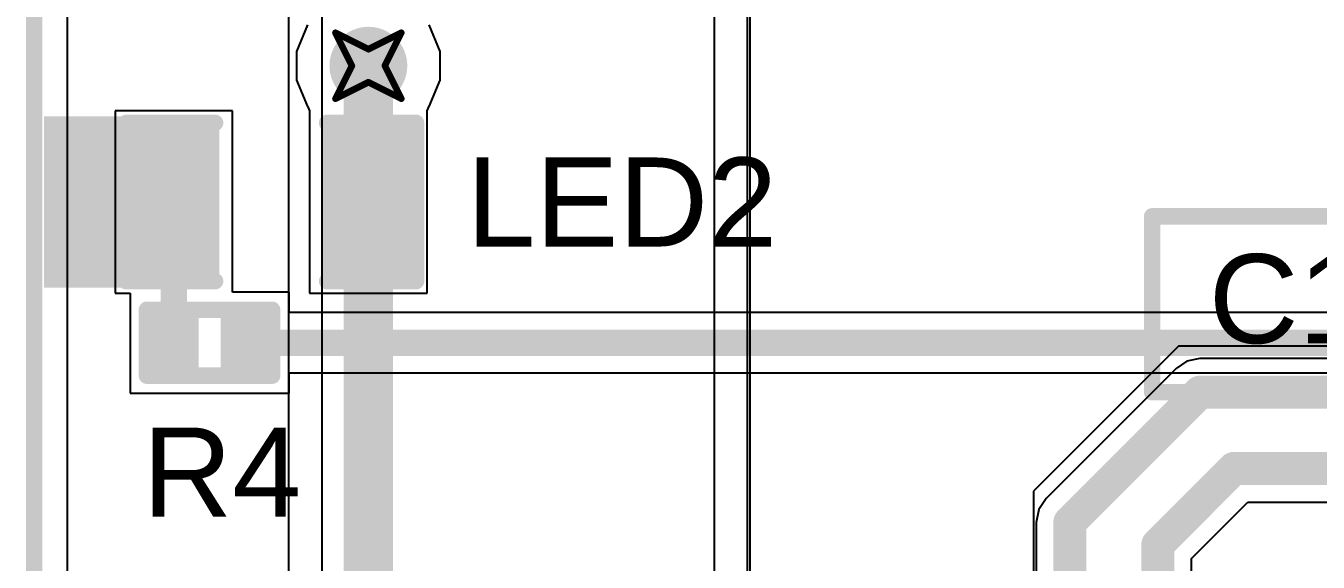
# Model space of a CAD drawing. Header units: inches. Extents: x -6 to 328, y -12 to 81.
# Drawn here: x -5.71 to 4.25, y 23.2 to 27.33 of the extents above; entities that cross this region are included whole.
import ezdxf

# ---------------------------------------------------------------- set-up
doc = ezdxf.new("R2010")
doc.units = ezdxf.units.IN
for name, color, linetype in [('Board Outline', 216, 'Continuous'), ('Bottom Layer', 5, 'Continuous'), ('Drill Drawing', 1, 'Continuous'), ('Top Layer', 1, 'Continuous'), ('Top Overlay', 2, 'Continuous'), ('Top Paste', 8, 'Continuous'), ('Top Solder', 216, 'Continuous'), ('Via Holes', 16, 'Continuous')]:
    doc.layers.add(name, color=color, linetype=linetype)
doc.styles.add('Arial', font='', dxfattribs={"height": 0.2})
doc.styles.get('Arial').set_extended_font_data('Arial')

# ---------------------------------------------------------------- blocks, each defined once
blk = doc.blocks.new('R___0201_29')
at = {"layer": 'Top Layer'}
for points in [[(-0.40999791, 0.18499963), (-0.13999845, 0.18499963), (-0.13999845, -0.18499963), (-0.40999791, -0.18499963)], [(0.14000099, 0.18499963), (0.41000045, 0.18499963), (0.41000045, -0.18499963), (0.14000099, -0.18499963)]]:
    blk.add_hatch(color=1, dxfattribs=at).paths.add_polyline_path(points)
at = {"layer": 'Top Paste'}
for points in [[(-0.40999791, 0.18499963), (-0.13999845, 0.18499963), (-0.13999845, -0.18499963), (-0.40999791, -0.18499963)], [(0.14000099, 0.18499963), (0.41000045, 0.18499963), (0.41000045, -0.18499963), (0.14000099, -0.18499963)]]:
    blk.add_hatch(color=8, dxfattribs=at).paths.add_polyline_path(points)
at = {"layer": 'Top Solder'}
for points in [[(-0.46499907, 0.24000079), (-0.08499729, 0.24000079), (-0.08499729, -0.24000079), (-0.46499907, -0.24000079)], [(0.08499983, 0.24000079), (0.46500161, 0.24000079), (0.46500161, -0.24000079), (0.08499983, -0.24000079)]]:
    blk.add_hatch(color=216, dxfattribs=at).paths.add_polyline_path(points)
at = {"layer": 'Top Overlay'}
for points in [[(-0.4826, 0.254, 0.127, 0.127, 0), (-0.4826, -0.254, 0.127, 0.127, 0)], [(0.4826, 0.254, 0.127, 0.127, 0), (-0.4826, 0.254, 0.127, 0.127, 0)], [(0.4826, 0.254, 0.127, 0.127, 0), (0.4826, -0.254, 0.127, 0.127, 0)], [(0.4826, -0.254, 0.127, 0.127, 0), (-0.4826, -0.254, 0.127, 0.127, 0)]]:
    blk.add_lwpolyline(points, format="xyseb", dxfattribs=at)
for points in [[(-0.51435, 0.254, 0.0635, 0.0635, 1), (-0.4508499999999999, 0.254, 0.0635, 0.0635, 1)], [(-0.51435, 0.254, 0.0635, 0.0635, 1), (-0.4508499999999999, 0.254, 0.0635, 0.0635, 1)], [(0.4508499999999999, 0.254, 0.0635, 0.0635, 1), (0.51435, 0.254, 0.0635, 0.0635, 1)], [(0.4508499999999999, 0.254, 0.0635, 0.0635, 1), (0.51435, 0.254, 0.0635, 0.0635, 1)], [(-0.51435, -0.254, 0.0635, 0.0635, 1), (-0.4508499999999999, -0.254, 0.0635, 0.0635, 1)], [(-0.51435, -0.254, 0.0635, 0.0635, 1), (-0.4508499999999999, -0.254, 0.0635, 0.0635, 1)], [(0.4508499999999999, -0.254, 0.0635, 0.0635, 1), (0.51435, -0.254, 0.0635, 0.0635, 1)], [(0.4508499999999999, -0.254, 0.0635, 0.0635, 1), (0.51435, -0.254, 0.0635, 0.0635, 1)]]:
    blk.add_lwpolyline(points, format="xyseb", close=True, dxfattribs=at)
blk = doc.blocks.new('LED_0603_36')
at = {"layer": 'Top Layer'}
for points in [[(-0.999998, 0.5000002699999999), (-0.499999, 0.5000002699999999), (-0.499999, -0.5000002699999999), (-0.999998, -0.5000002699999999)], [(0.50000154, 0.5000002699999999), (1.00000054, 0.5000002699999999), (1.00000054, -0.5000002699999999), (0.50000154, -0.5000002699999999)]]:
    blk.add_hatch(color=1, dxfattribs=at).paths.add_polyline_path(points)
at = {"layer": 'Top Overlay'}
blk.add_hatch(color=2, dxfattribs=at).paths.add_polyline_path([(1.11760254, -0.66035936), (1.75259746, -0.66035936), (1.75259746, 0.6604406399999999), (1.11760254, 0.6604406399999999)])
at = {"layer": 'Top Paste'}
for points in [[(-0.999998, 0.5000002699999999), (-0.499999, 0.5000002699999999), (-0.499999, -0.5000002699999999), (-0.999998, -0.5000002699999999)], [(0.50000154, 0.5000002699999999), (1.00000054, 0.5000002699999999), (1.00000054, -0.5000002699999999), (0.50000154, -0.5000002699999999)]]:
    blk.add_hatch(color=8, dxfattribs=at).paths.add_polyline_path(points)
at = {"layer": 'Top Solder'}
for points in [[(-1.101598, 0.6016002699999999), (-0.398399, 0.6016002699999999), (-0.398399, -0.6016002699999999), (-1.101598, -0.6016002699999999)], [(0.39840154, 0.6016002699999999), (1.10160054, 0.6016002699999999), (1.10160054, -0.6016002699999999), (0.39840154, -0.6016002699999999)]]:
    blk.add_hatch(color=216, dxfattribs=at).paths.add_polyline_path(points)
at = {"layer": 'Top Overlay'}
for points in [[(-1.1176, 0.6096, 0.127, 0.127, 0), (-1.1176, -0.6096, 0.127, 0.127, 0)], [(-0.4318, 0.6096, 0.127, 0.127, 0), (-1.1176, 0.6096, 0.127, 0.127, 0)], [(1.11760254, 0.6096, 0.127, 0.127, 0), (0.4318, 0.6096, 0.127, 0.127, 0)], [(1.11760254, 0.6096, 0.127, 0.127, 0), (1.11760254, -0.6096, 0.127, 0.127, 0)], [(-0.4318, -0.6096, 0.127, 0.127, 0), (-1.1176, -0.6096, 0.127, 0.127, 0)], [(1.11760254, -0.6096, 0.127, 0.127, 0), (0.4318, -0.6096, 0.127, 0.127, 0)]]:
    blk.add_lwpolyline(points, format="xyseb", dxfattribs=at)
for points in [[(-1.14935, 0.6096, 0.0635, 0.0635, 1), (-1.08585, 0.6096, 0.0635, 0.0635, 1)], [(-1.14935, 0.6096, 0.0635, 0.0635, 1), (-1.08585, 0.6096, 0.0635, 0.0635, 1)], [(-0.46355, 0.6096, 0.0635, 0.0635, 1), (-0.40005, 0.6096, 0.0635, 0.0635, 1)], [(0.40005, 0.6096, 0.0635, 0.0635, 1), (0.46355, 0.6096, 0.0635, 0.0635, 1)], [(1.08585254, 0.6096, 0.0635, 0.0635, 1), (1.14935254, 0.6096, 0.0635, 0.0635, 1)], [(1.08585254, 0.6096, 0.0635, 0.0635, 1), (1.14935254, 0.6096, 0.0635, 0.0635, 1)], [(-1.14935, -0.6096, 0.0635, 0.0635, 1), (-1.08585, -0.6096, 0.0635, 0.0635, 1)], [(-1.14935, -0.6096, 0.0635, 0.0635, 1), (-1.08585, -0.6096, 0.0635, 0.0635, 1)], [(-0.46355, -0.6096, 0.0635, 0.0635, 1), (-0.40005, -0.6096, 0.0635, 0.0635, 1)], [(0.40005, -0.6096, 0.0635, 0.0635, 1), (0.46355, -0.6096, 0.0635, 0.0635, 1)], [(1.08585254, -0.6096, 0.0635, 0.0635, 1), (1.14935254, -0.6096, 0.0635, 0.0635, 1)], [(1.08585254, -0.6096, 0.0635, 0.0635, 1), (1.14935254, -0.6096, 0.0635, 0.0635, 1)]]:
    blk.add_lwpolyline(points, format="xyseb", close=True, dxfattribs=at)

msp = doc.modelspace()

# ---------------------------------------------------------------- hatches: boundary and pattern name
at = {"layer": 'Bottom Layer'}
h = msp.add_hatch(color=5, dxfattribs=at)
edge = h.paths.add_edge_path()
edge.add_arc((-3.07202586, 27.0256), 0.2999994, 0, 360)
at = {"layer": 'Top Layer'}
h = msp.add_hatch(color=1, dxfattribs=at)
edge = h.paths.add_edge_path()
edge.add_arc((-3.07202586, 27.0256), 0.2999994, 0, 360)
at = {"layer": 'Via Holes'}
h = msp.add_hatch(color=7, dxfattribs=at)
edge = h.paths.add_edge_path()
edge.add_arc((-3.07202586, 27.0256), 0.1499997, 0, 360)

# ---------------------------------------------------------------- linework, layer by layer
at = {"layer": 'Board Outline'}
msp.add_lwpolyline([(-5.65000394, 32.40735708, 0.127, 0.127, 0), (-5.6500014, -1.40736066, 0.127, 0.127, 0)], format="xyseb", dxfattribs=at)
at = {"layer": 'Bottom Layer'}
for p, q in [((-5.391038239999999, -1.30009392), (-5.39104078, 32.30009034)), ((-3.687975859999999, 32.30879745999999), (-3.687975859999999, 21.46299746)), ((-3.429, 21.48850414), (-3.429, 32.28329332)), ((-0.4064, 28.4228032), (-0.40640254, 15.14406928)), ((-0.14742668, 15.14406928), (-0.14742414, 28.42259746)), ((-0.127, 15.1892), (-0.12700254, 28.3718)), ((3.175, 24.8666), (2.0574, 23.749)), ((14.93645984, 24.8666), (3.175, 24.8666)), ((3.24060312, 24.75026292), (3.156585, 24.69412384)), ((3.33970884, 24.76997586), (3.24060312, 24.75026292)), ((14.94298002, 24.76997586), (3.33970884, 24.76997586)), ((3.156585, 24.69412384), (2.1534882, 23.69102704)), ((2.0574, 23.749), (2.0574, 13.4112)), ((2.1534882, 23.69102704), (2.09734912, 23.60700892)), ((3.27484994, 23.22998402), (3.709794459999999, 23.66492854)), ((3.709794459999999, 23.66492854), (15.30135624, 23.66492854)), ((2.09734912, 23.60700892), (2.07763618, 23.5079032)), ((2.07763618, 23.5079032), (2.07763618, 13.274294)), ((3.27484994, 18.92325908), (3.27484994, 23.22998402))]:
    msp.add_line(p, q, dxfattribs=at)
for points in [[(-3.07205126, 27.0255746, 0.3809999999999999, 0.3809999999999999, 0), (-3.07202586, 27.0256, 0.3809999999999999, 0.3809999999999999, 0)], [(-3.07205126, 22.63979978, 0.3809999999999999, 0.3809999999999999, 0), (-3.07205126, 27.0255746, 0.3809999999999999, 0.3809999999999999, 0)], [(2.33661204, 23.5079032, 0.254, 0.254, 0), (3.33970884, 24.511, 0.254, 0.254, 0)], [(3.33970884, 24.511, 0.254, 0.254, 0), (15.05025184, 24.511, 0.254, 0.254, 0)], [(3.01587408, 23.33725584, 0.254, 0.254, 0), (3.60252264, 23.9239044, 0.254, 0.254, 0)], [(3.60252264, 23.9239044, 0.254, 0.254, 0), (15.30135624, 23.9239044, 0.254, 0.254, 0)], [(2.33661204, 12.78199882, 0.254, 0.254, 0), (2.33661204, 23.5079032, 0.254, 0.254, 0)], [(3.01587408, 12.85270988, 0.254, 0.254, 0), (3.01587408, 23.33725584, 0.254, 0.254, 0)]]:
    msp.add_lwpolyline(points, format="xyseb", dxfattribs=at)
for points in [[(-3.16730126, 27.0255746, 0.1905, 0.1905, 1), (-2.97680126, 27.0255746, 0.1905, 0.1905, 1)], [(-3.16730126, 27.0255746, 0.1905, 0.1905, 1), (-2.97680126, 27.0255746, 0.1905, 0.1905, 1)], [(-3.16727586, 27.0256, 0.1905, 0.1905, 1), (-2.97677586, 27.0256, 0.1905, 0.1905, 1)], [(3.27620884, 24.511, 0.127, 0.127, 1), (3.40320884, 24.511, 0.127, 0.127, 1)], [(3.27620884, 24.511, 0.127, 0.127, 1), (3.40320884, 24.511, 0.127, 0.127, 1)], [(3.53902264, 23.9239044, 0.127, 0.127, 1), (3.66602264, 23.9239044, 0.127, 0.127, 1)], [(3.53902264, 23.9239044, 0.127, 0.127, 1), (3.66602264, 23.9239044, 0.127, 0.127, 1)], [(2.27311204, 23.5079032, 0.127, 0.127, 1), (2.40011204, 23.5079032, 0.127, 0.127, 1)], [(2.27311204, 23.5079032, 0.127, 0.127, 1), (2.40011204, 23.5079032, 0.127, 0.127, 1)], [(2.95237408, 23.33725584, 0.127, 0.127, 1), (3.07937408, 23.33725584, 0.127, 0.127, 1)], [(2.95237408, 23.33725584, 0.127, 0.127, 1), (3.07937408, 23.33725584, 0.127, 0.127, 1)]]:
    msp.add_lwpolyline(points, format="xyseb", close=True, dxfattribs=at)
at = {"layer": 'Drill Drawing'}
for points in [[(-3.32602586, 27.2796, 0.0508, 0.0508, 0), (-3.07202586, 27.1526, 0.0508, 0.0508, 0)], [(-3.32602586, 27.2796, 0.0508, 0.0508, 0), (-3.19902586, 27.0256, 0.0508, 0.0508, 0)], [(-3.07202586, 27.1526, 0.0508, 0.0508, 0), (-2.81802586, 27.2796, 0.0508, 0.0508, 0)], [(-2.94502586, 27.0256, 0.0508, 0.0508, 0), (-2.81802586, 27.2796, 0.0508, 0.0508, 0)], [(-3.32602586, 26.7716, 0.0508, 0.0508, 0), (-3.19902586, 27.0256, 0.0508, 0.0508, 0)], [(-2.94502586, 27.0256, 0.0508, 0.0508, 0), (-2.81802586, 26.7716, 0.0508, 0.0508, 0)], [(-3.32602586, 26.7716, 0.0508, 0.0508, 0), (-3.07202586, 26.8986, 0.0508, 0.0508, 0)], [(-3.07202586, 26.8986, 0.0508, 0.0508, 0), (-2.81802586, 26.7716, 0.0508, 0.0508, 0)]]:
    msp.add_lwpolyline(points, format="xyseb", dxfattribs=at)
for points in [[(-3.33872586, 27.2796, 0.0254, 0.0254, 1), (-3.31332586, 27.2796, 0.0254, 0.0254, 1)], [(-3.33872586, 27.2796, 0.0254, 0.0254, 1), (-3.31332586, 27.2796, 0.0254, 0.0254, 1)], [(-2.83072586, 27.2796, 0.0254, 0.0254, 1), (-2.80532586, 27.2796, 0.0254, 0.0254, 1)], [(-2.83072586, 27.2796, 0.0254, 0.0254, 1), (-2.80532586, 27.2796, 0.0254, 0.0254, 1)], [(-3.08472586, 27.1526, 0.0254, 0.0254, 1), (-3.05932586, 27.1526, 0.0254, 0.0254, 1)], [(-3.08472586, 27.1526, 0.0254, 0.0254, 1), (-3.05932586, 27.1526, 0.0254, 0.0254, 1)], [(-3.21172586, 27.0256, 0.0254, 0.0254, 1), (-3.18632586, 27.0256, 0.0254, 0.0254, 1)], [(-3.21172586, 27.0256, 0.0254, 0.0254, 1), (-3.18632586, 27.0256, 0.0254, 0.0254, 1)], [(-2.95772586, 27.0256, 0.0254, 0.0254, 1), (-2.93232586, 27.0256, 0.0254, 0.0254, 1)], [(-2.95772586, 27.0256, 0.0254, 0.0254, 1), (-2.93232586, 27.0256, 0.0254, 0.0254, 1)], [(-3.08472586, 26.8986, 0.0254, 0.0254, 1), (-3.05932586, 26.8986, 0.0254, 0.0254, 1)], [(-3.08472586, 26.8986, 0.0254, 0.0254, 1), (-3.05932586, 26.8986, 0.0254, 0.0254, 1)], [(-3.33872586, 26.7716, 0.0254, 0.0254, 1), (-3.31332586, 26.7716, 0.0254, 0.0254, 1)], [(-3.33872586, 26.7716, 0.0254, 0.0254, 1), (-3.31332586, 26.7716, 0.0254, 0.0254, 1)], [(-2.83072586, 26.7716, 0.0254, 0.0254, 1), (-2.80532586, 26.7716, 0.0254, 0.0254, 1)], [(-2.83072586, 26.7716, 0.0254, 0.0254, 1), (-2.80532586, 26.7716, 0.0254, 0.0254, 1)]]:
    msp.add_lwpolyline(points, format="xyseb", close=True, dxfattribs=at)
at = {"layer": 'Top Layer'}
for p, q in [((-5.39104078, 18.84178858), (-5.39104078, 32.30009034)), ((-3.541684559999999, 27.33941446), (-3.62602526, 27.1357979)), ((-2.51802646, 27.1357979), (-2.60236716, 27.33941446)), ((-3.62602526, 27.1357979), (-3.62602526, 26.9154021)), ((-2.51802646, 26.9154021), (-2.51802646, 27.1357979)), ((-3.62602526, 26.9154021), (-3.541684559999999, 26.71178554)), ((-2.60236716, 26.71178554), (-2.51802646, 26.9154021)), ((-3.541684559999999, 26.71178554), (-3.53807776, 26.70817874)), ((-3.53807776, 26.70817874), (-3.52519996, 26.67899668)), ((-2.61880096, 26.67899668), (-2.60590792, 26.70824478)), ((-2.60590792, 26.70824478), (-2.60236716, 26.71178554)), ((-4.1188005, 26.67899922), (-5.0251995, 26.67899922)), ((-5.0251995, 26.67899922), (-5.0251995, 25.27260122)), ((-4.1188005, 25.28019836), (-4.1188005, 26.67899922)), ((-3.52519996, 26.67899668), (-3.52519996, 25.27260122)), ((-2.61880096, 25.27260122), (-2.61880096, 26.67899668)), ((-5.0251995, 25.27260122), (-4.91019846, 25.27260122)), ((-4.91019846, 25.27260122), (-4.91019846, 24.50380164)), ((-3.68380264, 25.28019836), (-4.1188005, 25.28019836)), ((-3.68380264, 25.12507802), (-3.68380264, 25.28019836)), ((-3.52519996, 25.27260122), (-2.61880096, 25.27260122)), ((6.47588494, 25.12507802), (-3.68380264, 25.12507802)), ((-3.68380264, 24.50380164), (-3.68380264, 24.65892198)), ((-3.68380264, 24.65892198), (6.37934208, 24.65892198)), ((-4.91019846, 24.50380164), (-3.68380264, 24.50380164))]:
    msp.add_line(p, q, dxfattribs=at)
for points in [[(-3.07201316, 25.97581292, 0.254, 0.254, 0), (-3.07201316, 27.0255873, 0.254, 0.254, 0)], [(-3.07202586, 27.0256, 0.2032, 0.2032, 0), (-3.07201316, 27.0255873, 0.2032, 0.2032, 0)], [(-4.571999999999999, 24.892, 0.2032, 0.2032, 0), (-4.571999999999999, 25.97580022, 0.2032, 0.2032, 0)], [(-3.07201316, 25.97581292, 0.2032, 0.2032, 0), (-3.072000459999999, 25.97580022, 0.2032, 0.2032, 0)], [(-4.0220011, 24.892, 0.2032, 0.2032, 0), (6.47588494, 24.892, 0.2032, 0.2032, 0)]]:
    msp.add_lwpolyline(points, format="xyseb", dxfattribs=at)
for points in [[(-3.13551316, 27.0255873, 0.127, 0.127, 1), (-3.00851316, 27.0255873, 0.127, 0.127, 1)], [(-3.12282586, 27.0256, 0.1016, 0.1016, 1), (-3.021225859999999, 27.0256, 0.1016, 0.1016, 1)], [(-3.12281316, 27.0255873, 0.1016, 0.1016, 1), (-3.02121316, 27.0255873, 0.1016, 0.1016, 1)], [(-4.6228, 25.97580022, 0.1016, 0.1016, 1), (-4.521199999999999, 25.97580022, 0.1016, 0.1016, 1)], [(-3.13551316, 25.97581292, 0.127, 0.127, 1), (-3.00851316, 25.97581292, 0.127, 0.127, 1)], [(-3.12281316, 25.97581292, 0.1016, 0.1016, 1), (-3.02121316, 25.97581292, 0.1016, 0.1016, 1)], [(-3.12280046, 25.97580022, 0.1016, 0.1016, 1), (-3.02120046, 25.97580022, 0.1016, 0.1016, 1)], [(-4.6228, 24.892, 0.1016, 0.1016, 1), (-4.521199999999999, 24.892, 0.1016, 0.1016, 1)], [(-4.0728011, 24.892, 0.1016, 0.1016, 1), (-3.9712011, 24.892, 0.1016, 0.1016, 1)]]:
    msp.add_lwpolyline(points, format="xyseb", close=True, dxfattribs=at)
at = {"layer": 'Top Overlay'}
for points in [[(2.9718, 24.511, 0.127, 0.127, 0), (2.9718, 25.865201, 0.127, 0.127, 0)], [(2.9718, 25.865201, 0.127, 0.127, 0), (7.1374, 25.865201, 0.127, 0.127, 0)], [(2.9718, 24.511, 0.127, 0.127, 0), (7.467599999999999, 24.511, 0.127, 0.127, 0)]]:
    msp.add_lwpolyline(points, format="xyseb", dxfattribs=at)
for points in [[(2.94005, 25.865201, 0.0635, 0.0635, 1), (3.00355, 25.865201, 0.0635, 0.0635, 1)], [(2.94005, 25.865201, 0.0635, 0.0635, 1), (3.00355, 25.865201, 0.0635, 0.0635, 1)], [(2.94005, 24.511, 0.0635, 0.0635, 1), (3.00355, 24.511, 0.0635, 0.0635, 1)], [(2.94005, 24.511, 0.0635, 0.0635, 1), (3.00355, 24.511, 0.0635, 0.0635, 1)]]:
    msp.add_lwpolyline(points, format="xyseb", close=True, dxfattribs=at)

# ---------------------------------------------------------------- block references
at = {"rotation": 180}
for name, p in [('LED_0603_36', (-3.82199896, 25.97580022)), ('R___0201_29', (-4.29699928, 24.892))]:
    msp.add_blockref(name, p, dxfattribs=at)

# ---------------------------------------------------------------- texts
at = {"layer": 'Top Overlay', "style": 'Arial'}
for s, p in [('LED2', (-2.31525318, 25.63301198)), ('C11', (3.408636819999999, 24.88841352)), ('R4', (-4.81355654, 23.55267832))]:
    msp.add_text(s, height=0.6858, dxfattribs=at).set_placement(p)

doc.saveas('drawing.dxf')
